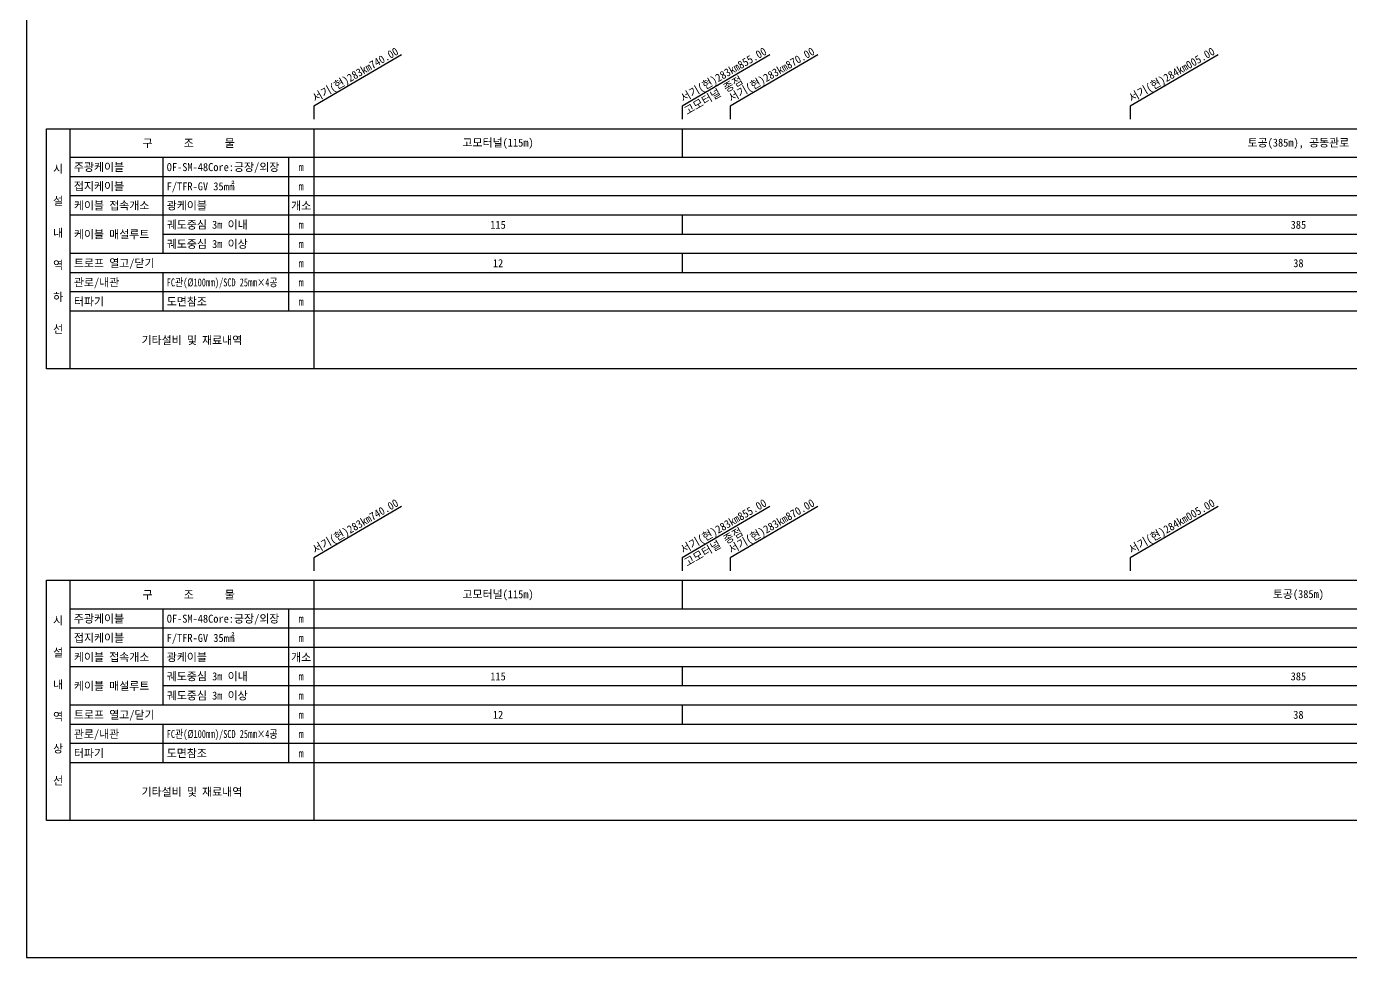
# Model space of a CAD drawing. Header units: millimetres. Extents: x 6886 to 7682, y 1103 to 1809.
# Drawn here: x 6885.9 to 7299.5, y 1103.1 to 1393.8 of the extents above; entities that cross this region are included whole.
import ezdxf
from ezdxf.enums import TextEntityAlignment as Align

# ---------------------------------------------------------------- set-up
doc = ezdxf.new("R2010")
doc.units = ezdxf.units.MM
doc.header["$LTSCALE"] = 10
doc.header["$MEASUREMENT"] = 0
for name, color, linetype in [('TT-TABL-LIN1', 4, 'Continuous'), ('TT-TABL-LIN2', 1, 'Continuous'), ('TT-TABL-TEX1', 6, 'Continuous'), ('TT-TABL-TEX2', 3, 'Continuous'), ('TZ-LEAL', 1, 'Continuous'), ('TZ-LEAT', 3, 'Continuous')]:
    doc.layers.add(name, color=color, linetype=linetype)
doc.layers.add('TX-PAPR', color=2, linetype='Continuous', plot=False)
doc.styles.get("Standard").update_dxf_attribs({"font": 'GulimChe.ttf'})

# ---------------------------------------------------------------- blocks, each defined once
blk = doc.blocks.new('JD-경부고속하선표_190503')
at = {"layer": 'TT-TABL-LIN1'}
blk.add_lwpolyline([(2, 114), (785.58, 114), (785.58, 39), (2, 39)], close=True, dxfattribs=at)
at = {"layer": 'TT-TABL-LIN2'}
for p, q in [((85.58, 114), (85.58, 39)), ((77.58, 105), (77.58, 57))]:
    blk.add_line(p, q, dxfattribs=at)
for points in [[(9.33, 114), (9.33, 39)], [(785.58, 105), (9.33, 105)], [(38.33, 105), (38.33, 75)], [(785.58, 99), (9.33, 99)], [(785.58, 93), (9.33, 93)], [(785.58, 87), (9.33, 87)], [(785.58, 81), (38.33, 81)], [(785.58, 75), (9.33, 75)], [(785.58, 69), (9.33, 69)], [(38.33, 69), (38.33, 57)], [(785.58, 63), (9.33, 63)], [(785.58, 57), (9.33, 57)]]:
    blk.add_lwpolyline(points, dxfattribs=at)
at = {"layer": 'TT-TABL-TEX1'}
for s, p in [('구      조      물', (46.45, 109.5)), ('시', (5.66, 101.5)), ('설', (5.66, 91.5)), ('내', (5.66, 81.5)), ('역', (5.66, 71.5)), ('하', (5.66, 61.5)), ('선', (5.66, 51.5))]:
    blk.add_text(s, height=2.5, rotation=0, dxfattribs=at).set_placement(p, align=Align.MIDDLE)
at = {"layer": 'TT-TABL-TEX2'}
for s, p in [('주광케이블', (10.59, 102)), ('OF-SM-48Core:긍장/외장', (39.59, 102)), ('접지케이블', (10.59, 96)), ('F/TFR-GV 35㎟', (39.59, 96)), ('케이블 접속개소', (10.59, 90)), ('광케이블', (39.59, 90)), ('궤도중심 3m 이내', (39.59, 84)), ('케이블 매설루트', (10.59, 81)), ('궤도중심 3m 이상', (39.59, 78)), ('트로프 열고/닫기', (10.59, 72)), ('관로/내관', (10.59, 66)), ('터파기', (10.59, 60)), ('도면참조', (39.59, 60))]:
    blk.add_text(s, height=2.5, rotation=0, dxfattribs=at).set_placement(p, align=Align.MIDDLE_LEFT)
for s, p in [('m', (81.58, 102)), ('m', (81.58, 96)), ('m', (81.58, 96)), ('개소', (81.58, 90)), ('m', (81.58, 84)), ('m', (81.58, 78)), ('m', (81.58, 72)), ('m', (81.58, 66)), ('m', (81.58, 60)), ('기타설비 및 재료내역', (47.45, 48))]:
    blk.add_text(s, height=2.5, rotation=0, dxfattribs=at).set_placement(p, align=Align.MIDDLE)
at = {"layer": 'TT-TABL-TEX2', "width": 0.8}
blk.add_text('FC관(Ø100㎜)/SCD 25㎜×4공', height=2.5, rotation=0, dxfattribs=at).set_placement((39.59, 66), align=Align.MIDDLE_LEFT)
blk = doc.blocks.new('JD-경부고속상선표_190503')
at = {"layer": 'TT-TABL-LIN1'}
blk.add_lwpolyline([(2, 114), (785.58, 114), (785.58, 39), (2, 39)], close=True, dxfattribs=at)
at = {"layer": 'TT-TABL-LIN2'}
for p, q in [((85.58, 114), (85.58, 39)), ((77.58, 105), (77.58, 57))]:
    blk.add_line(p, q, dxfattribs=at)
for points in [[(9.33, 114), (9.33, 39)], [(785.58, 105), (9.33, 105)], [(38.33, 105), (38.33, 75)], [(785.58, 99), (9.33, 99)], [(785.58, 93), (9.33, 93)], [(785.58, 87), (9.33, 87)], [(785.58, 81), (38.33, 81)], [(785.58, 75), (9.33, 75)], [(785.58, 69), (9.33, 69)], [(38.33, 69), (38.33, 57)], [(785.58, 63), (9.33, 63)], [(785.58, 57), (9.33, 57)]]:
    blk.add_lwpolyline(points, dxfattribs=at)
at = {"layer": 'TT-TABL-TEX1'}
for s, p in [('구      조      물', (46.45, 109.5)), ('시', (5.66, 101.5)), ('설', (5.66, 91.5)), ('내', (5.66, 81.5)), ('역', (5.66, 71.5)), ('상', (5.66, 61.5)), ('선', (5.66, 51.5))]:
    blk.add_text(s, height=2.5, rotation=0, dxfattribs=at).set_placement(p, align=Align.MIDDLE)
at = {"layer": 'TT-TABL-TEX2'}
for s, p in [('주광케이블', (10.59, 102)), ('OF-SM-48Core:긍장/외장', (39.59, 102)), ('접지케이블', (10.59, 96)), ('F/TFR-GV 35㎟', (39.59, 96)), ('케이블 접속개소', (10.59, 90)), ('광케이블', (39.59, 90)), ('궤도중심 3m 이내', (39.59, 84)), ('케이블 매설루트', (10.59, 81)), ('궤도중심 3m 이상', (39.59, 78)), ('트로프 열고/닫기', (10.59, 72)), ('관로/내관', (10.59, 66)), ('터파기', (10.59, 60)), ('도면참조', (39.59, 60))]:
    blk.add_text(s, height=2.5, rotation=0, dxfattribs=at).set_placement(p, align=Align.MIDDLE_LEFT)
for s, p in [('m', (81.58, 102)), ('m', (81.58, 96)), ('m', (81.58, 96)), ('개소', (81.58, 90)), ('m', (81.58, 84)), ('m', (81.58, 78)), ('m', (81.58, 72)), ('m', (81.58, 66)), ('m', (81.58, 60)), ('기타설비 및 재료내역', (47.45, 48))]:
    blk.add_text(s, height=2.5, rotation=0, dxfattribs=at).set_placement(p, align=Align.MIDDLE)
at = {"layer": 'TT-TABL-TEX2', "width": 0.8}
blk.add_text('FC관(Ø100㎜)/SCD 25㎜×4공', height=2.5, rotation=0, dxfattribs=at).set_placement((39.59, 66), align=Align.MIDDLE_LEFT)

msp = doc.modelspace()

# ---------------------------------------------------------------- linework, layer by layer
at = {"layer": 'TX-PAPR'}
msp.add_lwpolyline([(6885.89, 1103.05), (7681.89, 1103.05), (7681.89, 1619.05), (6885.89, 1619.05)], close=True, dxfattribs=at)
at = {"layer": 'TZ-LEAL'}
for points in [[(7003.07, 1384.9), (6975.68, 1368.87), (6975.68, 1364.87)], [(7118.07, 1384.9), (7090.68, 1368.87), (7090.68, 1364.87)], [(7133.07, 1384.9), (7105.68, 1368.87), (7105.68, 1364.87)], [(7258.07, 1384.9), (7230.68, 1368.87), (7230.68, 1364.87)], [(7090.68, 1334.87), (7090.68, 1328.87)], [(7090.68, 1322.87), (7090.68, 1316.87)], [(7003.07, 1243.87), (6975.68, 1227.85), (6975.68, 1223.85)], [(7118.07, 1243.87), (7090.68, 1227.85), (7090.68, 1223.85)], [(7133.07, 1243.87), (7105.68, 1227.85), (7105.68, 1223.85)], [(7258.07, 1243.87), (7230.68, 1227.85), (7230.68, 1223.85)], [(7090.68, 1193.85), (7090.68, 1187.85)], [(7090.68, 1181.85), (7090.68, 1175.85)]]:
    msp.add_lwpolyline(points, dxfattribs=at)
at = {"layer": 'TZ-LEAL', "flags": 128}
for points in [[(7090.68, 1361.87), (7090.68, 1352.87)], [(7090.68, 1220.85), (7090.68, 1211.85)]]:
    msp.add_lwpolyline(points, dxfattribs=at)

# ---------------------------------------------------------------- block references
at = {"layer": 'TT-TABL-LIN2'}
for name, p in [('JD-경부고속하선표_190503', (6890.11, 1247.87)), ('JD-경부고속상선표_190503', (6890.11, 1106.85))]:
    msp.add_blockref(name, p, dxfattribs=at)

# ---------------------------------------------------------------- texts
at = {"layer": 'TT-TABL-TEX2'}
for s, p in [('고모터널(115m)', (7033.18, 1357.37)), ('토공(385m), 공동관로', (7283.18, 1357.37)), ('고모터널(115m)', (7033.18, 1216.35)), ('토공(385m)', (7283.18, 1216.35))]:
    msp.add_text(s, height=2.5, dxfattribs=at).set_placement(p, align=Align.MIDDLE)
for s, p in [('115', (7033.18, 1331.87)), ('385', (7283.18, 1331.87)), ('12', (7033.18, 1319.87)), ('38', (7283.18, 1319.87)), ('115', (7033.18, 1190.85)), ('385', (7283.18, 1190.85)), ('12', (7033.18, 1178.85)), ('38', (7283.18, 1178.85))]:
    msp.add_text(s, height=2.5, dxfattribs=at).set_placement(p, align=Align.MIDDLE_CENTER)
at = {"layer": 'TZ-LEAT'}
for s, p in [('서기(현)283km740.00', (6989.18, 1377.66)), ('서기(현)283km855.00', (7104.18, 1377.66)), ('서기(현)283km870.00', (7119.18, 1377.66)), ('서기(현)284km005.00', (7244.18, 1377.66)), ('서기(현)283km740.00', (6989.18, 1236.64)), ('서기(현)283km855.00', (7104.18, 1236.64)), ('서기(현)283km870.00', (7119.18, 1236.64)), ('서기(현)284km005.00', (7244.18, 1236.64))]:
    msp.add_text(s, height=2.5, rotation=30, dxfattribs=at).set_placement(p, align=Align.CENTER)
for p in [(7092.23, 1366.07), (7092.23, 1225.04)]:
    msp.add_text('고모터널 종점', height=2.5, rotation=30, dxfattribs=at).set_placement(p)

doc.saveas('drawing.dxf')
